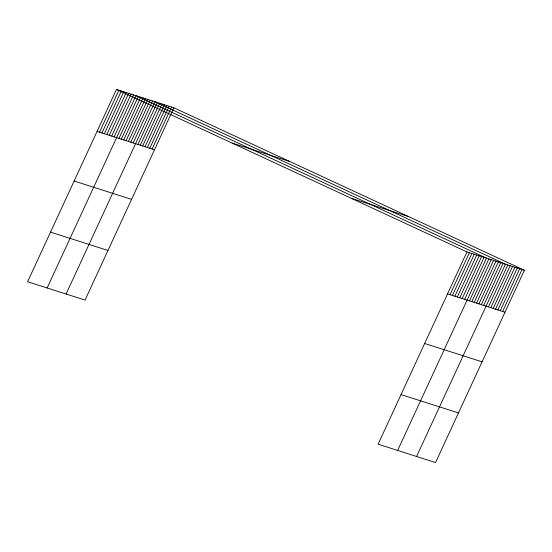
<?xml version="1.0" encoding="UTF-8"?>
<svg xmlns="http://www.w3.org/2000/svg" width="552" height="552" viewBox="0 0 552 552"><rect width="100%" height="100%" fill="white"/><g stroke="black" fill="none" stroke-linecap="round" stroke-linejoin="round"><path stroke-width="0.83" d="M173.894 107.792L116.451 89.459L27.6 281.748L85.049 300.074L173.894 107.792L524.4 270.252L435.549 462.541L378.106 444.208L466.951 251.926L524.4 270.252M99.505 132.197L118.894 90.238M101.947 132.977L121.33 91.018M104.383 133.756L123.772 91.798M106.826 134.529L126.215 92.577M109.268 135.309L128.657 93.35M111.711 136.089L131.1 94.13M114.154 136.868L133.543 94.909M47.134 287.978L135.978 95.689L486.484 258.157L397.633 450.446M118.963 138.407L138.352 96.448M121.33 139.159L140.719 97.2M123.703 139.918L143.092 97.959M126.07 140.67L145.459 98.718M128.444 141.429L147.832 99.47M130.81 142.188L150.199 100.229M133.184 142.94L152.566 100.981M66.088 294.03L154.94 101.74L505.446 264.208L416.594 456.49M137.917 144.451L157.306 102.493M140.291 145.21L159.68 103.252M142.657 145.97L162.046 104.011M145.031 146.722L164.42 104.763M147.398 147.481L166.787 105.522M149.771 148.233L169.153 106.274M152.138 148.992L171.527 107.033M450.011 294.664L469.393 252.706M452.447 295.437L471.836 253.485M454.889 296.217L474.278 254.258M457.332 296.997L476.721 255.038M459.775 297.776L479.164 255.817M462.217 298.556L481.599 256.597M464.66 299.336L484.042 257.377M469.469 300.868L488.858 258.916M471.836 301.627L491.225 259.668M474.209 302.386L493.591 260.427M476.576 303.138L495.965 261.179M478.95 303.897L498.332 261.938M481.316 304.649L500.705 262.69M483.683 305.408L503.072 263.449M488.423 306.919L507.812 264.96M490.797 307.678L510.179 265.719M493.164 308.43L512.553 266.471M495.537 309.189L514.919 267.23M497.904 309.941L517.293 267.989M500.271 310.7L519.66 268.741M502.644 311.459L522.033 269.5M232.116 143.071L289.558 161.405M351.286 198.313L408.735 216.639M97.062 131.417L154.505 149.744M447.568 293.885L505.011 312.211M74.141 181.028L131.583 199.355M424.647 343.489L482.089 361.822M50.522 232.137L107.971 250.47M401.028 394.604L458.471 412.93M116.451 89.459L466.951 251.926"/></g></svg>
